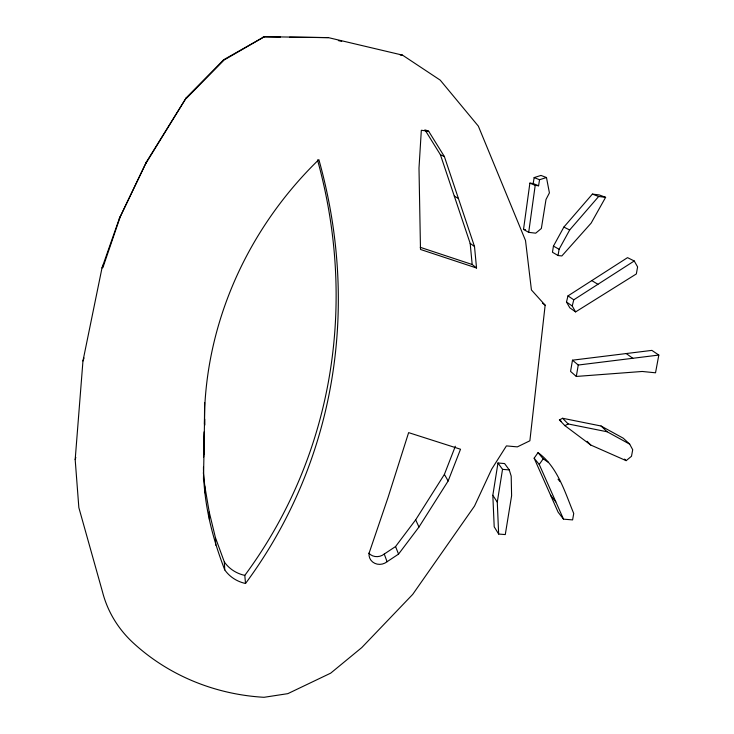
<?xml version="1.0" encoding="UTF-8"?>
<svg xmlns="http://www.w3.org/2000/svg" width="734" height="734" viewBox="0 0 734 734"><rect width="100%" height="100%" fill="white"/><g stroke="black" fill="none" stroke-linecap="round" stroke-linejoin="round"><path stroke-width="1.1" d="M203.859 448.107L203.96 454.447L204.731 407.086A361.825 336.007 -40.6 0 1 318.859 159.599A581.383 522.535 26.9 0 1 245.523 583.484A35.25 32.746 -11.1 0 1 224.751 569.887C212.135 537.26 203.336 502.276 203.474 467.118M203.676 457.053L204.19 431.675M203.456 479.394L204.41 432.225M204.419 424.179L204.621 402.535M75.18 459.576L82.96 360.972L102.008 267.947L119.312 218.613L146.396 162.003L186.28 97.741L223.686 59.729L264.35 36.7L328.373 37.617L402.498 55.123L440.216 80.134L478.357 126.147L525.516 240.532L531.425 289.948L545.151 305.179L529.875 440.785L517.342 446.878L506.423 445.896L491.661 469.191L474.513 506.065L412.71 594.384L361.761 647.59L330.695 673.151L287.838 693.648L264.038 697.3A211.814 199.079 -13.6 0 1 133.166 642.837A117.908 109.072 -8.4 0 1 102.485 591.824L78.85 507.616L75.18 459.576L75.813 457.42M523.525 229.421L529.884 183.133L533.205 183.537L538.582 185.766L539.536 179.729L546.472 177.527L549.417 192.868L546.004 199.483L541.353 228.485L535.71 233.173L528.7 232.357L523.525 229.421L525.498 229.65M528.7 232.357L535.205 185.363L529.884 183.133M533.205 183.537L534.141 177.591L540.967 175.426L546.472 177.527M492.826 495.312L497.973 462.989L504.597 463.567L509.258 469.925L511.194 476.118L511.607 495.744L505.286 534.572L498.652 534.04L494.202 526.819L492.826 495.312L497.285 502.111L498.652 534.04M497.285 502.111L502.533 469.347L497.973 462.989M553.454 246.092L552.454 252.248L558.051 255.524L561.84 255.955L591.136 223.127L605.614 197.327L599.238 194.932L592.393 194.106L563.868 227.081L553.454 246.092L559.079 249.276L558.051 255.524M572.483 360.183L570.566 371.422L576.3 376.441L642.241 371.468L655.526 372.799L658.82 355.063L651.875 350.384L572.483 360.183L578.254 365.037L658.82 355.063M576.3 376.441L578.254 365.037M102.861 267.681L120.587 215.768M119.312 218.613L145.543 163.966L186.28 97.741M566.483 301.995L567.988 295.894L627.524 257.643L634.24 260.974L637.598 266.91L636.341 273.938L575.603 311.904L569.804 307.803L566.483 301.995L572.236 306.005L575.603 311.904M572.236 306.005L573.768 299.811L634.24 260.974M82.96 360.972L84.052 357.953M368.863 553.197A11.083 10.276 -21.4 0 0 384.258 554.032L395.562 546.546L415.664 519.828L444.391 474.412L455.337 446.254M448.153 480.963L460.521 449.236L408.627 432.629L388.038 497.505L369.046 553.289A11.249 10.414 -21.4 0 0 374.771 563.327A11.249 10.414 -21.4 0 0 387.075 561.721L398.544 554.115L418.967 527.021L448.153 480.963L444.391 474.412M102.008 267.947L103.549 264.323M145.543 163.966L146.396 162.003M559.079 249.276L569.676 229.971L598.669 196.483L605.614 197.327M534.141 458.199L538.031 452.63C557.592 466.696 564.914 492.184 573.731 513.479L572.603 519.901L563.501 519.158L558.115 512.176L534.141 458.199L539.242 464.466L563.501 519.158M539.242 464.466L543.188 458.823L538.031 452.63M186.087 98.64L224.136 59.995L264.35 36.7M626.148 460.649L631.497 456.273L632.708 449.722L629.689 444.143L623.276 438.207L601.045 426.004L562.602 418.27L559.409 419.94L564.914 425.656L590.769 445.033L626.148 460.649L624.561 459.108M564.914 425.656L568.162 423.958L607.156 431.776L629.689 444.143M328.373 37.617L289.563 37.205M263.231 36.828L280.406 37.067M400.259 55.004L402.498 55.123M502.533 469.347L509.258 469.925M535.205 185.363L538.582 185.766M428.647 131.212L421.325 130.276L418.995 168.114L420.49 249.459L476.54 268.002L474.503 246.523L444.345 156.489L428.647 131.212L425.858 130.157M338.365 40.599L341.677 41.379M420.224 247.303L472.182 264.506L476.54 268.002M592.393 194.106L598.669 196.483M534.141 177.591L539.536 179.729M424.922 129.808L440.391 154.7L444.345 156.489M563.868 227.081L569.676 229.971M454.282 196.061L458.42 198.501M591.778 280.608L597.935 284.297M567.988 295.894L573.768 299.811M543.188 458.823L548.546 462.466M626.23 353.549L632.8 358.284M440.391 154.7L470.164 243.358L474.503 246.523M542.481 303.17L545.151 305.179M559.409 419.94L561.235 421.307M601.045 426.004L607.156 431.776M587.108 441.299L590.769 445.033M562.602 418.27L568.162 423.958M558.042 479.192L560.07 481.632M550.509 495.166L555.803 501.918M415.664 519.828L418.967 527.021M395.562 546.546L398.544 554.115M384.258 554.032L387.075 561.721M203.355 472.705L204.777 485.945L209.227 512.084L215.411 537.563L224.338 561.969L224.751 569.887M470.164 243.358L472.182 264.506M317.501 159.902A571.199 514.204 27 0 1 244.798 575.392L245.523 583.484M215.411 537.563L215.686 545.16M209.227 512.084L209.41 519.323M204.731 419.114L204.85 425.032M204.777 485.945L204.887 492.826M244.798 575.392A34.718 32.314 -11 0 1 224.338 561.969"/></g></svg>
